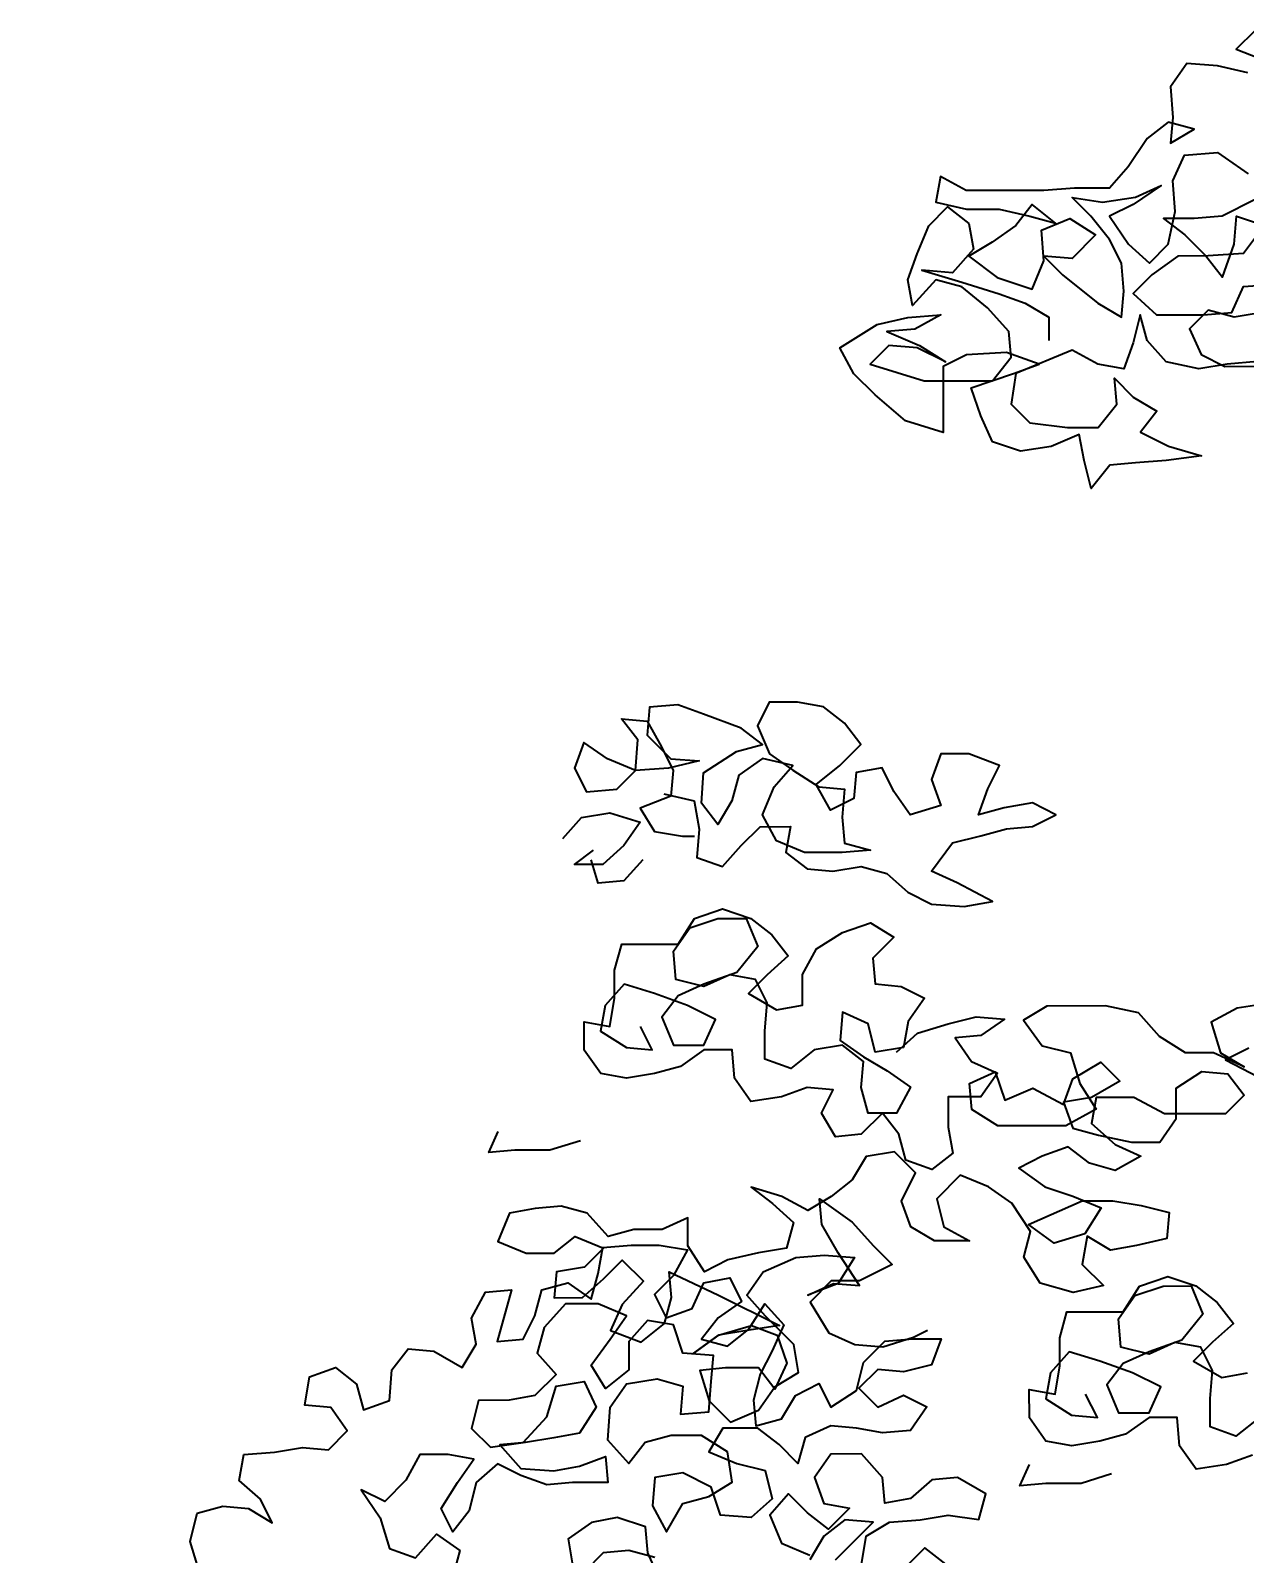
# Model space of a CAD drawing. Header units: metres. Extents: x 750563 to 756046, y 4495933 to 4497284.
# Drawn here: x 755707.609 to 755708.121, y 4496172.711 to 4496173.352 of the extents above; entities that cross this region are included whole.
import ezdxf
from ezdxf import colors
from ezdxf.entities.mleader import LeaderData, LeaderLine
from ezdxf.math import Vec2, Vec3

# ---------------------------------------------------------------- set-up
doc = ezdxf.new("R2010")
doc.units = ezdxf.units.M
doc.layers.add('00_DETALLES', color=7, linetype='Continuous', true_color=0xe0f0d1)
doc.layers.add('00_TEXTOS', color=7, linetype='Continuous')
doc.styles.get("Standard").update_dxf_attribs({"font": 'simplex.shx'})

# ---------------------------------------------------------------- blocks, each defined once
blk = doc.blocks.new('Arbol21')
for points in [[(-1.3026, 6.4904), (-1.3224, 6.4706), (-1.2903, 6.4582)], [(-1.31, 6.4459), (-1.3422, 6.4533), (-1.3743, 6.4557), (-1.3916, 6.431), (-1.3891, 6.3988), (-1.3915, 6.3717), (-1.3668, 6.3865), (-1.394, 6.3939), (-1.4162, 6.3766), (-1.436, 6.3469), (-1.4557, 6.3246), (-1.4928, 6.3246), (-1.5249, 6.3221), (-1.6065, 6.322), (-1.6336, 6.3368), (-1.6386, 6.3097), (-1.6064, 6.3023), (-1.5718, 6.3023), (-1.5397, 6.2949), (-1.5125, 6.2875), (-1.5372, 6.3073), (-1.5545, 6.285), (-1.5792, 6.2677), (-1.6039, 6.2528), (-1.5742, 6.2306), (-1.5372, 6.2183), (-1.5248, 6.248), (-1.5273, 6.2801), (-1.4977, 6.2925), (-1.4705, 6.2752), (-1.4952, 6.2505), (-1.5248, 6.2529), (-1.5051, 6.2332), (-1.468, 6.2035), (-1.4432, 6.1887), (-1.4408, 6.2159), (-1.4433, 6.2456), (-1.4557, 6.2703), (-1.4755, 6.295), (-1.4952, 6.3147), (-1.4631, 6.3098), (-1.4285, 6.3148), (-1.4013, 6.3272), (-1.431, 6.3074), (-1.4557, 6.295), (-1.4359, 6.2654), (-1.4136, 6.2456), (-1.3939, 6.2654), (-1.3865, 6.3), (-1.389, 6.3321), (-1.3767, 6.3593), (-1.3421, 6.3618), (-1.3099, 6.3396)], [(-1.3025, 6.3124), (-1.3371, 6.2951), (-1.3667, 6.2926), (-1.3988, 6.2926), (-1.3766, 6.2753), (-1.3543, 6.2531), (-1.337, 6.2308), (-1.3247, 6.2655), (-1.3222, 6.2951), (-1.2926, 6.2853), (-1.3148, 6.2556), (-1.3519, 6.2531), (-1.384, 6.253), (-1.4111, 6.2333), (-1.4309, 6.2135), (-1.4062, 6.1912), (-1.3567, 6.1913), (-1.3271, 6.1938), (-1.3148, 6.221), (-1.2802, 6.2235)], [(-1.295, 6.1938), (-1.3246, 6.1888), (-1.3518, 6.1962), (-1.3716, 6.1765), (-1.3592, 6.1493), (-1.3344, 6.1369), (-1.285, 6.137)], [(-1.2999, 6.1419), (-1.332, 6.1394), (-1.3616, 6.1344), (-1.3962, 6.1418), (-1.416, 6.1641), (-1.4235, 6.1912), (-1.4308, 6.1616), (-1.4407, 6.1344), (-1.4679, 6.1393), (-1.4951, 6.1541), (-1.5544, 6.1293), (-1.5593, 6.0972), (-1.5395, 6.0774), (-1.5, 6.0725), (-1.4678, 6.0726), (-1.4481, 6.0973), (-1.4506, 6.1245), (-1.4308, 6.1047), (-1.4061, 6.0899), (-1.4233, 6.0677), (-1.3937, 6.0529), (-1.3591, 6.043), (-1.3961, 6.038), (-1.4283, 6.0355), (-1.4554, 6.033), (-1.4752, 6.0083), (-1.4826, 6.038), (-1.4876, 6.0651), (-1.5172, 6.0528), (-1.5494, 6.0478), (-1.579, 6.0576), (-1.5914, 6.0848), (-1.6013, 6.1145), (-1.5569, 6.1293), (-1.5297, 6.1392), (-1.5643, 6.1516), (-1.6063, 6.1491), (-1.631, 6.1367), (-1.6309, 6.0675), (-1.6705, 6.0798), (-1.7026, 6.107), (-1.7249, 6.1292), (-1.7397, 6.1563), (-1.7002, 6.1811), (-1.6681, 6.1885), (-1.6335, 6.191), (-1.6607, 6.1762), (-1.6903, 6.1737), (-1.6557, 6.1589), (-1.6285, 6.1416), (-1.6582, 6.1564), (-1.6879, 6.1589), (-1.7076, 6.1391), (-1.6508, 6.1218), (-1.5791, 6.1219), (-1.5593, 6.1466), (-1.5618, 6.1738), (-1.5841, 6.1985), (-1.6113, 6.2207), (-1.6385, 6.2281), (-1.6632, 6.2009), (-1.6681, 6.2281), (-1.6583, 6.2553), (-1.646, 6.2849), (-1.6262, 6.3047), (-1.6039, 6.2874), (-1.599, 6.2603), (-1.6212, 6.2355), (-1.6533, 6.238), (-1.6113, 6.2257), (-1.5718, 6.2133), (-1.5446, 6.2035), (-1.5198, 6.1887), (-1.5198, 6.164)], [(-1.925, 5.6871), (-1.8929, 5.6797), (-1.8879, 5.6501), (-1.8903, 5.6204), (-1.8631, 5.6106), (-1.8434, 5.6328), (-1.8236, 5.6526), (-1.7915, 5.6527), (-1.7964, 5.6255), (-1.7742, 5.6082), (-1.747, 5.6057), (-1.7173, 5.6107), (-1.6901, 5.6033), (-1.6679, 5.5836), (-1.6432, 5.5712), (-1.6086, 5.5688), (-1.5789, 5.5738), (-1.616, 5.5935), (-1.6432, 5.6058), (-1.621, 5.6355), (-1.5913, 5.643), (-1.5642, 5.6504), (-1.537, 5.6529), (-1.5123, 5.6653), (-1.537, 5.6776), (-1.5666, 5.6726), (-1.5938, 5.6652), (-1.584, 5.6924), (-1.5716, 5.7171), (-1.6038, 5.7294), (-1.6334, 5.7294), (-1.6433, 5.7022), (-1.6334, 5.675), (-1.6655, 5.6651), (-1.6828, 5.6898), (-1.6952, 5.7145), (-1.7224, 5.7096), (-1.7248, 5.6824), (-1.7495, 5.67), (-1.7644, 5.6972), (-1.7397, 5.717), (-1.7174, 5.7392), (-1.7348, 5.7614), (-1.757, 5.7787), (-1.7842, 5.7836), (-1.8139, 5.7836), (-1.8262, 5.7589), (-1.8138, 5.7292), (-1.7891, 5.712), (-1.7619, 5.6947), (-1.7347, 5.6922), (-1.7371, 5.6626), (-1.7347, 5.6354), (-1.7075, 5.628), (-1.7371, 5.6255), (-1.7767, 5.6255), (-1.8063, 5.6378), (-1.8212, 5.665), (-1.8088, 5.6946), (-1.7891, 5.7169), (-1.8212, 5.7243), (-1.8459, 5.707), (-1.8533, 5.6798), (-1.8681, 5.6551), (-1.8854, 5.6773), (-1.883, 5.7094), (-1.8484, 5.7317), (-1.8212, 5.7391), (-1.8435, 5.7564), (-1.883, 5.7712), (-1.9102, 5.781), (-1.9399, 5.7785), (-1.9423, 5.7489), (-1.9176, 5.7242), (-1.8879, 5.7218), (-1.9201, 5.7143), (-1.9547, 5.7118), (-1.9843, 5.7241), (-2.0091, 5.7414), (-2.0189, 5.7142), (-2.0065, 5.6895), (-1.9744, 5.692), (-1.9547, 5.7118), (-1.9522, 5.7439), (-1.9695, 5.7662), (-1.9424, 5.7637), (-1.9275, 5.7366), (-1.9151, 5.7118), (-1.9176, 5.6847), (-1.9497, 5.6723), (-1.9348, 5.6476), (-1.9052, 5.6427), (-1.8928, 5.6427)], [(-2.0312, 5.6401), (-2.0115, 5.6623), (-1.9818, 5.6673), (-1.9497, 5.6575), (-1.9669, 5.6327), (-1.9892, 5.6129), (-2.0188, 5.6129), (-1.9991, 5.6278)], [(-1.9472, 5.6179), (-1.9669, 5.5957), (-1.9941, 5.5932), (-2.0015, 5.6179)], [(-1.6801, 5.4155), (-1.6579, 5.4353), (-1.6257, 5.4452), (-1.5961, 5.4527), (-1.5664, 5.4502), (-1.5911, 5.4329), (-1.6183, 5.4304), (-1.601, 5.4057), (-1.5738, 5.3934), (-1.5911, 5.3686), (-1.6257, 5.3686), (-1.6256, 5.3365), (-1.6207, 5.3093), (-1.6429, 5.292), (-1.6701, 5.3018), (-1.6775, 5.329), (-1.6949, 5.3513), (-1.7171, 5.329), (-1.7443, 5.3265), (-1.7591, 5.3512), (-1.7468, 5.3759), (-1.774, 5.3784), (-1.8011, 5.3685), (-1.8333, 5.3635), (-1.8506, 5.3882), (-1.8531, 5.4178), (-1.8827, 5.4178), (-1.9074, 5.4005), (-1.9346, 5.393), (-1.9642, 5.3881), (-1.9914, 5.393), (-2.0088, 5.4177), (-2.0088, 5.4473), (-1.9816, 5.4424), (-1.9767, 5.4721), (-1.9767, 5.5017), (-1.9693, 5.5289), (-1.91, 5.529), (-1.8927, 5.5562), (-1.8631, 5.5661), (-1.8334, 5.5562), (-1.8112, 5.539), (-1.7939, 5.5167), (-1.8161, 5.4969), (-1.8358, 5.4772), (-1.8062, 5.4599), (-1.779, 5.4649), (-1.779, 5.497), (-1.7642, 5.5242), (-1.737, 5.5415), (-1.7074, 5.5514), (-1.6827, 5.5366), (-1.7049, 5.5143), (-1.7024, 5.4872), (-1.6752, 5.4847), (-1.6505, 5.4724), (-1.6678, 5.4477), (-1.6727, 5.4205), (-1.7023, 5.4155), (-1.7098, 5.4451), (-1.737, 5.4575), (-1.7394, 5.4278), (-1.7147, 5.4105), (-1.6899, 5.3957), (-1.6652, 5.3785), (-1.68, 5.3513), (-1.7097, 5.3512), (-1.7171, 5.3784), (-1.7147, 5.4056), (-1.7369, 5.4229), (-1.7666, 5.4179), (-1.7913, 5.3981), (-1.8185, 5.408), (-1.8185, 5.4376), (-1.816, 5.4673), (-1.8284, 5.492), (-1.8556, 5.4969), (-1.8828, 5.4845), (-1.9124, 5.4919), (-1.9149, 5.5216), (-1.8977, 5.5463), (-1.868, 5.5562), (-1.8384, 5.5562), (-1.826, 5.5266), (-1.8482, 5.4994), (-1.8828, 5.487), (-1.91, 5.4746), (-1.9272, 5.4524), (-1.9149, 5.4227), (-1.8827, 5.4227), (-1.8704, 5.4499), (-1.9001, 5.4647), (-1.9347, 5.4771), (-1.9668, 5.4869), (-1.9866, 5.4647), (-1.9915, 5.4375), (-1.9643, 5.4202), (-1.9371, 5.4178), (-1.9495, 5.4425)], [(-1.3091, 5.4197), (-1.3338, 5.4074), (-1.2819, 5.3802)], [(-1.2894, 5.4667), (-1.3215, 5.4617), (-1.3487, 5.4469), (-1.3388, 5.4148), (-1.314, 5.4), (-1.3462, 5.4148), (-1.3758, 5.4147), (-1.403, 5.432), (-1.4253, 5.4567), (-1.4599, 5.4641), (-1.5217, 5.464), (-1.5464, 5.4492), (-1.5266, 5.422), (-1.4969, 5.4146), (-1.487, 5.3825), (-1.4697, 5.3553), (-1.5018, 5.338), (-1.5735, 5.338), (-1.6007, 5.3552), (-1.6031, 5.3824), (-1.576, 5.3948), (-1.5661, 5.3651), (-1.5364, 5.3775), (-1.5043, 5.3603), (-1.4944, 5.3874), (-1.4648, 5.4048), (-1.445, 5.385), (-1.4746, 5.3677), (-1.5043, 5.3627), (-1.4944, 5.3356), (-1.4672, 5.3282), (-1.4326, 5.3208), (-1.4029, 5.3208), (-1.3856, 5.3455), (-1.3857, 5.3777), (-1.3585, 5.395), (-1.3313, 5.3925), (-1.314, 5.3703), (-1.3338, 5.3505), (-1.398, 5.3505), (-1.4301, 5.3677), (-1.4697, 5.3677), (-1.4746, 5.3405), (-1.4499, 5.3183), (-1.4227, 5.306), (-1.4498, 5.2911), (-1.477, 5.2985), (-1.4993, 5.3158), (-1.5265, 5.3059), (-1.5512, 5.2935), (-1.524, 5.2737), (-1.4943, 5.2639), (-1.4646, 5.2516), (-1.4819, 5.2244), (-1.514, 5.2144), (-1.5412, 5.2342), (-1.4844, 5.259), (-1.4523, 5.259), (-1.4226, 5.2541), (-1.393, 5.2467), (-1.3954, 5.2195), (-1.4275, 5.2121), (-1.4547, 5.2071), (-1.4794, 5.2219), (-1.4844, 5.1922), (-1.4621, 5.17), (-1.4942, 5.1626), (-1.5288, 5.1724), (-1.5461, 5.1996), (-1.5388, 5.2268), (-1.5585, 5.2564), (-1.5833, 5.2737), (-1.6129, 5.286), (-1.6376, 5.2613), (-1.6302, 5.2316), (-1.603, 5.2168), (-1.6401, 5.2168), (-1.6648, 5.2316), (-1.6747, 5.2588), (-1.6599, 5.2884), (-1.6822, 5.3107), (-1.7118, 5.3057), (-1.7266, 5.281), (-1.7488, 5.2637), (-1.7735, 5.2488), (-1.8007, 5.2636), (-1.8329, 5.2735), (-1.8106, 5.2562), (-1.7884, 5.2364), (-1.7957, 5.2092), (-1.8254, 5.2043), (-1.8575, 5.1968), (-1.8822, 5.1845), (-1.8995, 5.2116), (-1.8996, 5.2413), (-1.9267, 5.2289), (-1.9564, 5.2289), (-1.9836, 5.2214), (-2.0058, 5.2461), (-2.033, 5.2535), (-2.0602, 5.251), (-2.0874, 5.246), (-2.0997, 5.2164), (-2.07, 5.204), (-2.0404, 5.2041), (-2.0182, 5.2214), (-1.9885, 5.2091), (-2.0083, 5.1893), (-2.0379, 5.1843), (-2.0403, 5.1571), (-2.0107, 5.1572), (-1.9885, 5.1769), (-1.9687, 5.1967), (-1.9465, 5.1745), (-1.9687, 5.1498), (-1.981, 5.1226), (-1.9489, 5.1103), (-1.9242, 5.13), (-1.9168, 5.1572), (-1.9193, 5.1844), (-1.8674, 5.1598), (-1.8031, 5.1277), (-1.8377, 5.1227), (-1.8673, 5.1177), (-1.8945, 5.0979), (-1.8673, 5.1177), (-1.8327, 5.1277), (-1.8055, 5.1178), (-1.7956, 5.0882), (-1.808, 5.061), (-1.8253, 5.0832), (-1.8599, 5.0832), (-1.8871, 5.0807), (-1.8771, 5.0485), (-1.8549, 5.0263), (-1.8252, 5.0387), (-1.808, 5.0634), (-1.7833, 5.0783), (-1.7882, 5.1079), (-1.8179, 5.1376), (-1.8377, 5.1598), (-1.8204, 5.1845), (-1.7859, 5.1994), (-1.7562, 5.2019), (-1.7241, 5.1994), (-1.7413, 5.1722), (-1.7735, 5.1598), (-1.7463, 5.1722), (-1.7191, 5.1698), (-1.7414, 5.2044), (-1.7587, 5.234), (-1.7612, 5.2612), (-1.7266, 5.2365), (-1.7043, 5.2118), (-1.6845, 5.192), (-1.7191, 5.1747), (-1.7488, 5.1747), (-1.771, 5.1524), (-1.7512, 5.1203), (-1.724, 5.108), (-1.6943, 5.1055), (-1.6622, 5.1155), (-1.6474, 5.1229)], [(-2.0128, 5.3223), (-2.0449, 5.3124), (-2.0819, 5.3123), (-2.1091, 5.3098), (-2.0993, 5.3321)], [(-1.6279, 4.8766), (-1.6502, 4.8939), (-1.67, 4.8741)], [(-1.7441, 4.8814), (-1.7046, 4.921), (-1.7343, 4.9235), (-1.7565, 4.9061), (-1.7713, 4.8814)], [(-1.7169, 4.8765), (-1.712, 4.9062), (-1.6873, 4.921), (-1.6552, 4.9235), (-1.6255, 4.9285), (-1.5934, 4.9236), (-1.586, 4.9508), (-1.6157, 4.9681), (-1.6429, 4.9656), (-1.6651, 4.9458), (-1.6923, 4.9408), (-1.6948, 4.968), (-1.717, 4.9927), (-1.7491, 4.9926), (-1.7664, 4.9679), (-1.7565, 4.9407), (-1.7293, 4.9358), (-1.7515, 4.9136), (-1.7738, 4.9308), (-1.7936, 4.9506), (-1.8133, 4.9283), (-1.801, 4.8987), (-1.7713, 4.8864)], [(-1.9344, 4.8837), (-1.9616, 4.8911), (-1.9888, 4.8886), (-2.0085, 4.8688)], [(-1.9294, 4.8615), (-1.9418, 4.8887), (-1.9443, 4.9159), (-1.974, 4.9257), (-2.0011, 4.9207), (-2.0258, 4.9034), (-2.0209, 4.8762)], [(-2.4138, 4.8685), (-2.4237, 4.9006), (-2.4163, 4.9303), (-2.3891, 4.9377), (-2.362, 4.9352), (-2.3372, 4.9204), (-2.3496, 4.9451), (-2.3719, 4.9649), (-2.367, 4.9921), (-2.3348, 4.9946), (-2.3052, 4.9995), (-2.278, 4.9971), (-2.2582, 5.0169), (-2.2756, 5.0416), (-2.3027, 5.044), (-2.2978, 5.0737), (-2.2707, 5.0836), (-2.2484, 5.0663), (-2.241, 5.0391), (-2.2138, 5.0491), (-2.2113, 5.0812), (-2.1941, 5.1034), (-2.1669, 5.101), (-2.1372, 5.0837), (-2.1224, 5.1084), (-2.1274, 5.1356), (-2.1126, 5.1628), (-2.0854, 5.1653), (-2.1002, 5.1109), (-2.073, 5.1134), (-2.0607, 5.1382), (-2.0533, 5.1654), (-2.0261, 5.1728), (-2.0014, 5.1555), (-1.994, 5.1827), (-1.9891, 5.2099), (-1.9594, 5.2124), (-1.9297, 5.2124), (-1.9001, 5.2075), (-1.9149, 5.1803), (-1.9346, 5.1605), (-1.9223, 5.1358), (-1.8951, 5.1457), (-1.8828, 5.1729), (-1.8556, 5.1779), (-1.8432, 5.1532), (-1.8679, 5.1359), (-1.8852, 5.1136), (-1.858, 5.1062), (-1.8358, 5.1235), (-1.8185, 5.1507), (-1.7987, 5.1285), (-1.811, 5.1013), (-1.8234, 5.0766), (-1.8307, 5.0494), (-1.8282, 5.0222), (-1.8011, 5.0297), (-1.7863, 5.0544), (-1.7616, 5.0668), (-1.7492, 5.0421), (-1.722, 5.0594), (-1.7146, 5.0891), (-1.6924, 5.1113), (-1.6628, 5.1138), (-1.6331, 5.1138), (-1.643, 5.0866), (-1.6726, 5.0792), (-1.6998, 5.0817), (-1.7196, 5.0619), (-1.6998, 5.0421), (-1.6726, 5.0545), (-1.6479, 5.0422), (-1.6651, 5.0174), (-1.6948, 5.0149), (-1.722, 5.0199), (-1.7492, 5.0223), (-1.7763, 5.0099), (-1.7837, 4.9827), (-1.8035, 5.0025), (-1.8258, 5.0198), (-1.8628, 5.0197), (-1.8776, 4.995), (-1.848, 4.9827), (-1.8183, 4.9753), (-1.8109, 4.9456), (-1.8331, 4.9258), (-1.8652, 4.9283), (-1.8751, 4.9579), (-1.9048, 4.9727), (-1.9345, 4.9678), (-1.9369, 4.9381), (-1.9221, 4.9109), (-1.9048, 4.9406), (-1.8776, 4.948), (-1.8529, 4.9629), (-1.8579, 4.995), (-1.8851, 5.0123), (-1.9172, 5.0123), (-1.9444, 5.0048), (-1.9617, 4.9826), (-1.9839, 5.0073), (-1.9815, 5.0419), (-1.9642, 5.0666), (-1.9321, 5.0716), (-1.9049, 5.0642), (-1.9073, 5.0345), (-1.8777, 5.037), (-1.8752, 5.0691), (-1.8728, 5.0963), (-1.9049, 5.0988), (-1.9148, 5.1284), (-1.942, 5.1333), (-1.9618, 5.1111), (-1.9618, 5.0814), (-1.9864, 5.0616), (-2.0013, 5.0863), (-1.9815, 5.1135), (-1.9643, 5.1382), (-1.9939, 5.1506), (-2.0285, 5.1505), (-2.0508, 5.1258), (-2.0581, 5.0986), (-2.0384, 5.0764), (-2.0606, 5.0541), (-2.0878, 5.0492), (-2.1199, 5.0491), (-2.1273, 5.0195), (-2.1075, 4.9997), (-2.0729, 5.0047), (-2.0482, 5.0319), (-2.0383, 5.064), (-2.0087, 5.069), (-1.9963, 5.0418), (-2.0136, 5.0146), (-2.0408, 5.0097), (-2.0704, 5.0047), (-2.0976, 5.0022), (-2.0753, 4.9775), (-2.0407, 4.9751), (-2.0136, 4.98), (-1.9864, 4.99), (-1.9839, 4.9628), (-2.021, 4.9627), (-2.0481, 4.9602), (-2.0753, 4.9701), (-2.1, 4.9824), (-2.1223, 4.9626), (-2.1297, 4.933), (-2.1469, 4.9107), (-2.1593, 4.9354), (-2.142, 4.9626), (-2.1248, 4.9874), (-2.152, 4.9923), (-2.1816, 4.9922), (-2.1964, 4.965), (-2.2186, 4.9428), (-2.2434, 4.9551), (-2.2236, 4.9255), (-2.2136, 4.8934), (-2.1865, 4.8835), (-2.1642, 4.9082), (-2.1395, 4.891), (-2.1469, 4.8638)], [(-1.3053, 4.9916), (-1.3325, 4.9817), (-1.3646, 4.9767), (-1.382, 5.0014), (-1.3845, 5.0311), (-1.4141, 5.031), (-1.4388, 5.0137), (-1.466, 5.0063), (-1.4956, 5.0013), (-1.5228, 5.0062), (-1.5401, 5.0309), (-1.5402, 5.0606), (-1.513, 5.0557), (-1.5081, 5.0853), (-1.5081, 5.115), (-1.5007, 5.1422), (-1.4414, 5.1422), (-1.4241, 5.1694), (-1.3945, 5.1793), (-1.3648, 5.1695), (-1.3426, 5.1522), (-1.3252, 5.13), (-1.3475, 5.1102), (-1.3672, 5.0904), (-1.3375, 5.0731), (-1.3104, 5.0781)], [(-1.298, 5.0311), (-1.3227, 5.0114), (-1.3499, 5.0212), (-1.3499, 5.0509), (-1.3474, 5.0805), (-1.3598, 5.1052), (-1.387, 5.1101), (-1.4142, 5.0978), (-1.4438, 5.1052), (-1.4463, 5.1348), (-1.4291, 5.1595), (-1.3994, 5.1694), (-1.3698, 5.1695), (-1.3574, 5.1398), (-1.3796, 5.1126), (-1.4142, 5.1002), (-1.4413, 5.0879), (-1.4586, 5.0656), (-1.4462, 5.036), (-1.4141, 5.036), (-1.4018, 5.0632), (-1.4315, 5.078), (-1.4661, 5.0903), (-1.4982, 5.1002), (-1.5179, 5.0779), (-1.5229, 5.0507), (-1.4957, 5.0334), (-1.4685, 5.031), (-1.4809, 5.0557)], [(-1.4536, 4.9717), (-1.4857, 4.9618), (-1.5228, 4.9617), (-1.55, 4.9593), (-1.5401, 4.9815)]]:
    blk.add_lwpolyline(points)

msp = doc.modelspace()

# ---------------------------------------------------------------- block references
at = {"layer": '00_DETALLES', "xscale": 0.4000000000000057, "yscale": 0.4000000000000057, "zscale": 0.4000000000000057}
msp.add_blockref('Arbol21', (755708.64603, 4496170.75588), dxfattribs=at)

# ---------------------------------------------------------------- leaders
at = {"layer": '00_TEXTOS'}
ml = msp.add_multileader_mtext('Standard', dxfattribs=at)
ml.set_content('TERRENO NATURAL', color=256)
ml.set_leader_properties()
ml.build(insert=Vec2(0, 0))
ml.multileader.update_dxf_attribs({"text_left_attachment_type": 5, "text_right_attachment_type": 5, "dogleg_length": 0, "arrow_head_size": 0.125})
ctx = ml.context
ctx.base_point, ctx.char_height, ctx.arrow_head_size, ctx.landing_gap_size, ctx.plane_origin = Vec3(755705.52965, 4496172.68845), 0.125, 0.125, 0.05, Vec3(755709.66442, 4496172.50002)
ctx.left_attachment, ctx.right_attachment, ctx.text_align_type = 5, 5, 1
notes = []
notes.append((ctx, [(1, (1, 1, 0), (755707.41536, 4496172.68845), (-1, 0), 0, [(0, [(755708.12017, 4496172.07559)], 0, [])])]))
ctx.mtext.insert, ctx.mtext.alignment, ctx.mtext.line_spacing_style, ctx.mtext.flow_direction = Vec3(755706.49334, 4496172.88012), 2, 2, 5
for ctx, leaders in notes:
    for number, flags, end, landing, length, lines in leaders:
        leader = LeaderData()
        leader.index, (leader.has_last_leader_line, leader.has_dogleg_vector, leader.attachment_direction) = number, flags
        leader.last_leader_point, leader.dogleg_vector, leader.dogleg_length = Vec3(end), Vec3(landing), length
        for number, points, colour, breaks in lines:
            line = LeaderLine()
            line.index, line.vertices, line.color, line.breaks = number, Vec3.list(points), colors.encode_raw_color(colour), breaks
            leader.lines.append(line)
        ctx.leaders.append(leader)

doc.saveas('drawing.dxf')
